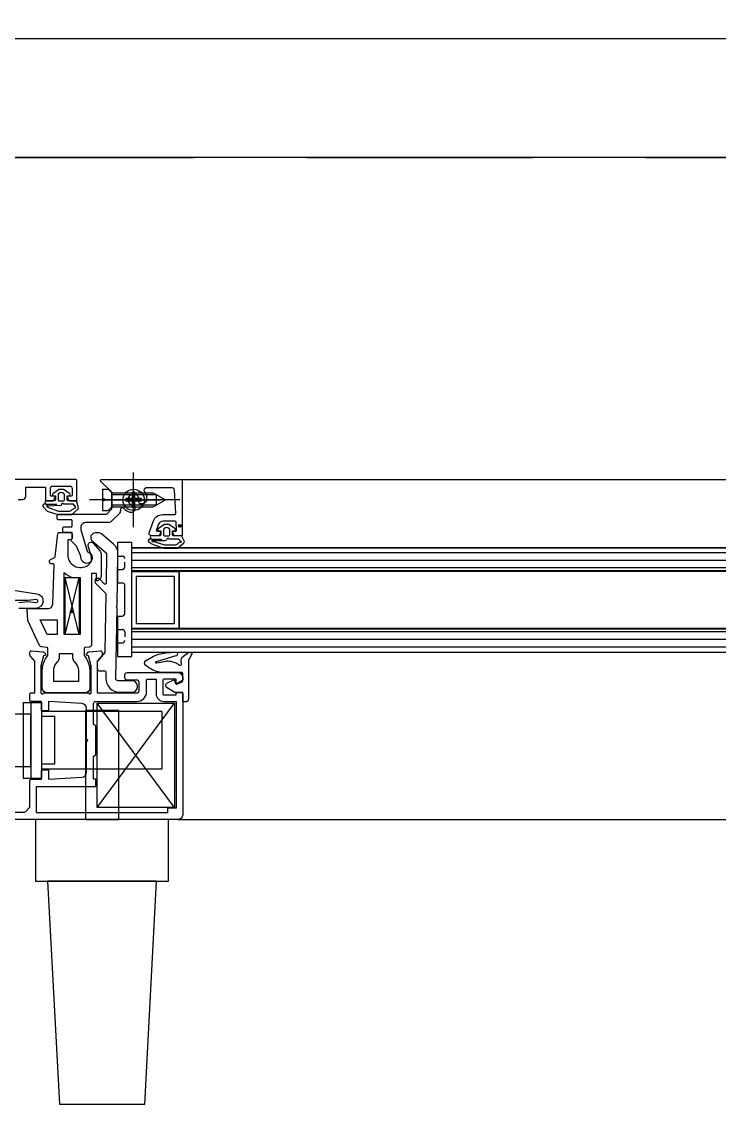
# Model space of a CAD drawing. Header units: inches. Extents: x 21 to 32698, y 13 to 3712.
# Drawn here: x 11889.99 to 11904.7, y 2562.11 to 2584.95 of the extents above; entities that cross this region are included whole.
import ezdxf

# ---------------------------------------------------------------- set-up
doc = ezdxf.new("R2010")
doc.units = ezdxf.units.IN
doc.header["$MEASUREMENT"] = 0
doc.set_wipeout_variables(frame=1)
for name, pattern in [('ACANSTGB', [0.35433070866, 0.15748031496, -0.03937007874, 0.03937007874, -0.03937007874, 0.03937007874, -0.03937007874]), ('AM_ISO08W050', [18, 12, -1.5, 3, -1.5]), ('AM_ISO08W050x2', [9, 6, -0.75, 1.5, -0.75]), ('DOT', [6.349999999999998, 0, -6.349999999999998]), ('IMPORT-HIDDEN2', [47.625, 31.75, -15.875])]:
    doc.linetypes.add(name, pattern=pattern)
for name, color, linetype, lineweight in [('Z_MİM_-KM-BEAM-RAY', 8, 'DOT', 25), ('Z_MİM_-KM-GLAZ', 8, 'Continuous', 25), ('Z_MİM_-KM-GLAZ-1', 8, 'Continuous', 25), ('Z_MİM_-KM-RAY-1', 8, 'IMPORT-HIDDEN2', 25), ('Z_MİM_-KM-WALL-PL', 8, 'Continuous', 25), ('Z_MİM_-KM-WALL-PLASTER', 8, 'Continuous', 25), ('Z_MİM_aksesuar_k', 8, 'Continuous', 25), ('Z_MİM_AM_4N', 8, 'Continuous', 25), ('Z_MİM_AM_7N', 8, 'AM_ISO08W050', 25), ('Z_MİM_fitiller_k', 8, 'Continuous', 25), ('Z_MİM_hatch_k', 8, 'Continuous', 25), ('Z_MİM_PROFIL', 8, 'Continuous', 25), ('Z_MİM_yazı_numara_k', 8, 'Continuous', 25)]:
    doc.layers.add(name, color=color, linetype=linetype, lineweight=lineweight)

# ---------------------------------------------------------------- blocks, each defined once
blk = doc.blocks.new('*U295')
blk.add_wipeout([(-15.00000000051476, 16.500000005396572), (115.00000000017825, 16.5000000058767), (114.9999999998854, -39.99960520701825), (-15.00000000026921, -39.99960520749846)])
at = {"layer": 'Z_MİM_yazı_numara_k'}
h = blk.add_hatch(dxfattribs=at)
h.set_pattern_fill('LINE', color=256, scale=0.0375, angle=225, style=0)
h.set_pattern_definition([(225, (57.93589382064602, -4.70302634392646), (0.0033145630368119, -0.0033145630368119), [])])
edge = h.paths.add_edge_path()
edge.add_arc((-3.386736817335986, -7.761259527642308), 0.0271368228285661, 0, 360)
h = blk.add_hatch(dxfattribs=at)
h.set_pattern_fill('LINE', color=256, scale=0.0375, angle=225, style=0)
h.set_pattern_definition([(225, (60.21572405768164, -6.508091936677367), (0.0033145630368119, -0.0033145630368119), [])])
edge = h.paths.add_edge_path()
edge.add_arc((-5.666567054347979, -9.566325120415042), 0.0271368228285661, 0, 360)
for p, q in [((-5.020858878646322, -6.989391611188678), (-4.900858878650979, -6.989391611188678)), ((-5.020858878646322, -6.989391611188678), (-5.020858878646322, -7.439391611187588)), ((-4.820858878647412, -7.069391611168597), (-4.900858878650979, -6.989391611188678)), ((-4.820858878647412, -7.069391611168597), (-3.950858878652069, -7.069391611168597)), ((-4.820858878647412, -7.069391611168597), (-4.820858878647412, -7.359391611184022)), ((-4.337715304343872, -7.054391611178273), (-4.388715304345168, -7.054391611178273)), ((-4.388715304345168, -7.188891611176571), (-4.388715304345168, -7.054391611178273)), ((-4.337715304343872, -7.188891611176571), (-4.337715304343872, -7.054391611178273)), ((-3.950858878652069, -7.069391611168597), (-3.690858878642756, -7.214391611187223)), ((-4.93749419919186, -7.214391611187223), (-5.020858878646322, -7.189173055810883)), ((-4.93749419919186, -7.214391611187223), (-5.020858878646322, -7.239596183735543)), ((-4.523215304343465, -7.188891611176571), (-4.523215304343465, -7.239891611176047)), ((-4.388715304345168, -7.188891611176571), (-4.523215304343465, -7.188891611176571)), ((-4.388715304345168, -7.239891611176047), (-4.523215304343465, -7.239891611176047)), ((-4.388715304345168, -7.374391611174345), (-4.388715304345168, -7.239891611176047)), ((-4.203215304347395, -7.188891611176571), (-4.337715304343872, -7.188891611176571)), ((-4.337715304343872, -7.374391611174345), (-4.337715304343872, -7.239891611176047)), ((-4.203215304347395, -7.239891611176047), (-4.337715304343872, -7.239891611176047)), ((-4.203215304347395, -7.188891611176571), (-4.203215304347395, -7.239891611176047)), ((-3.950858878652069, -7.359391611184022), (-3.690858878642756, -7.214391611187223)), ((-5.020858878646322, -7.439391611187588), (-4.900858878650979, -7.439391611187588)), ((-4.820858878647412, -7.359391611184022), (-4.900858878650979, -7.439391611187588)), ((-4.820858878647412, -7.359391611184022), (-3.950858878652069, -7.359391611184022)), ((-4.337715304343872, -7.374391611174345), (-4.388715304345168, -7.374391611174345)), ((-4.700837241838597, -8.964391611187224), (-4.600837241840054, -8.964391611187224)), ((-4.550837241838961, -9.61439161118868), (-4.550837241838961, -9.014391611188316)), ((-4.700837241838597, -9.664391611187948), (-4.600837241840054, -9.664391611187948))]:
    blk.add_line(p, q)
at = {"linetype": 'ACANSTGB', "ltscale": 0.01}
for p, q in [((-4.700837241838597, -8.399391611197629), (-4.600837241840054, -8.399391611197629)), ((-4.550837241838961, -8.629391611179003), (-4.550837241838961, -8.449391611196901)), ((-4.700837241838597, -8.679391611178273), (-4.600837241840054, -8.679391611178273)), ((-4.700837241838597, -9.949391611196901), (-4.600837241840054, -9.949391611196901)), ((-4.550837241838961, -9.999391611197993), (-4.550837241838961, -10.17939161117827)), ((-4.700837241838597, -10.22939161117936), (-4.600837241840054, -10.22939161117936))]:
    blk.add_line(p, q, dxfattribs=at)
blk.add_lwpolyline([(-4.700837241838597, -9.664391611187948), (-4.700837241838597, -10.51439161118831), (-4.400837241839326, -10.51439161118831), (-4.400837241839326, -8.11439161118868), (-4.700837241838597, -8.11439161118868), (-4.700837241838597, -8.964391611187224)])
blk.add_circle((-4.363215304356343, -7.214391611187223), 0.225)
for centre, start, end in [((-4.600837241840054, -8.449391611196901), 0, 90), ((-4.600837241840054, -8.629391611179003), 270, 0), ((-4.600837241840054, -9.999391611197993), 0, 90), ((-4.600837241840054, -10.17939161117827), 270, 0)]:
    blk.add_arc(centre, 0.05, start, end, dxfattribs=at)
for centre, start, end in [((-4.600837241840054, -9.014391611188316), 0, 90), ((-4.600837241840054, -9.61439161118868), 270, 0)]:
    blk.add_arc(centre, 0.05, start, end)
at = {"layer": 'Z_MİM_-KM-GLAZ-1'}
for p, q in [((-3.355941462707049, -6.784391611183295), (103.4276899645465, -6.784391611183306)), ((-3.427689964886666, -13.95439161117791), (103.4276899645465, -13.95439161117792))]:
    blk.add_line(p, q, dxfattribs=at)
at = {"layer": 'Z_MİM_-KM-RAY-1', "ltscale": 0.15}
blk.add_lwpolyline([(-15.00000000038381, 5.660711e-09), (115.0000000000127, 5.6606968e-09)], dxfattribs=at)
at = {"layer": 'Z_MİM_aksesuar_k'}
for p, q in [((100.228370364257, -8.224391611196548), (-4.400837241841144, -8.224391611196651)), ((-4.400837241841144, -8.224391611196651), (100.228370364257, -8.224391611196548)), ((-4.400837241839326, -10.42439161119726), (-4.400837241839326, -8.224391611196538)), ((100.228370364257, -8.332556846642543), (-4.400837241841144, -8.332556846642646)), ((100.228370364257, -8.491306846632137), (-4.400837241841144, -8.491306846632241)), ((100.228370364257, -8.650056846647201), (-4.400837241841144, -8.650056846647187)), ((-5.807689964891324, -10.05439161117827), (-5.507689964892051, -8.854391611179368)), ((-5.507689964892051, -10.05439161117827), (-5.807689964891324, -8.854391611179368)), ((100.228370364257, -8.708806846660078), (-4.400837241841144, -8.708806846660181)), ((100.228370364257, -8.724391611196548), (-4.400837241841144, -8.724391611196538)), ((-3.405155652300891, -9.924391611197263), (-3.405155652300891, -8.724391611196538)), ((100.228370364257, -9.924391611197274), (-4.400837241841144, -9.924391611197377)), ((100.228370364257, -9.939976375733746), (-4.400837241841144, -9.939976375733737)), ((100.228370364257, -9.998726375724797), (-4.400837241841144, -9.998726375724901)), ((100.228370364257, -10.15747637571439), (-4.400837241841144, -10.15747637571449)), ((100.228370364257, -10.31622637572945), (-4.400837241841144, -10.31622637572955)), ((-4.400837241841144, -10.42439161119726), (100.228370364257, -10.42439161119727)), ((-5.132449604830981, -13.70058072898244), (-3.502449604826324, -11.50058072898353)), ((-3.502449604826324, -13.70058072898244), (-5.132449604830981, -11.50058072898353))]:
    blk.add_line(p, q, dxfattribs=at)
for points in [[(-5.807689964891324, -8.854391611179368), (-5.507689964892051, -8.854391611179368), (-5.507689964892051, -10.05439161117827), (-5.807689964891324, -10.05439161117827)], [(-3.405155652300891, -9.924391611197263), (-4.400837241839326, -9.924391611197263), (-4.400837241839326, -8.724391611196538), (-3.405155652300891, -8.724391611196538)], [(-3.505155652299436, -9.824391611196901), (-4.300837241838961, -9.824391611196901), (-4.300837241838961, -8.824391611196901), (-3.505155652299436, -8.824391611196901)], [(-3.502449604826324, -13.70058072898244), (-5.132449604830981, -13.70058072898244), (-5.132449604830981, -11.50058072898353), (-3.502449604826324, -11.50058072898353)], [(-4.677689964886667, -11.65439160552044), (-5.377689964887395, -11.65439160552044), (-5.377689964887395, -13.95439160551972), (-4.677689964886667, -13.95439160551972)]]:
    blk.add_lwpolyline(points, close=True, dxfattribs=at)
at = {"layer": 'Z_MİM_AM_4N'}
for p, q in [((-3.886307154507448, -7.10539161117957), (-4.820858878647412, -7.10539161117957)), ((-3.886307154507448, -7.10539161117957), (-3.886307154507448, -7.323391611173049)), ((-3.886307154507448, -7.323391611173049), (-4.820858878647412, -7.323391611173049))]:
    blk.add_line(p, q, dxfattribs=at)
at = {"layer": 'Z_MİM_AM_7N', "linetype": 'AM_ISO08W050x2'}
for p, q in [((-4.363215304356343, -7.789391611187951), (-4.363215304356343, -6.639391611188314)), ((-3.390858878641664, -7.214391611187223), (-5.290858878641301, -7.214391611187223)), ((-4.938215304357072, -7.214391611187223), (-3.788215304357436, -7.214391611187223))]:
    blk.add_line(p, q, dxfattribs=at)
at = {"layer": 'Z_MİM_fitiller_k'}
for p, q in [((-6.687689964872332, -11.48439160554765), (-6.527689964887031, -11.48439160554765)), ((-6.687689964872332, -11.48439160554765), (-6.687689964872332, -13.08439160554802)), ((-6.527689964887031, -11.48439160554765), (-6.527689964887031, -13.08439160554802)), ((-6.527689964887031, -11.48439160554765), (-6.307689964867678, -11.48439160554765)), ((-6.307689964867678, -11.48439160554765), (-6.307689964867678, -13.08439160554802)), ((-3.767689964877718, -11.67439160553907), (-6.307689964867678, -11.67439160553907)), ((-6.027689964887031, -11.78439160554875), (-6.307689964867678, -11.78439160554875)), ((-6.027689964887031, -11.78439160554875), (-6.027689964887031, -12.78439160554875)), ((-3.767689964877718, -11.67439160553907), (-3.767689964877718, -12.89439160553478)), ((-6.027689964887031, -12.78439160554875), (-6.307689964867678, -12.78439160554875)), ((-3.767689964877718, -12.89439160553478), (-6.307689964867678, -12.89439160553478)), ((-6.687689964872332, -13.08439160552437), (-6.527689964863383, -13.08439160552437)), ((-6.687689964872332, -13.08439160554802), (-6.527689964887031, -13.08439160554802)), ((-6.687689964872332, -13.08439160554802), (-6.527689964887031, -13.08439160554802)), ((-6.527689964863383, -13.08439160552437), (-6.307689964867678, -13.08439160552437)), ((-6.527689964887031, -13.08439160554802), (-6.307689964867678, -13.08439160554802)), ((-6.527689964887031, -13.08439160554802), (-6.307689964867678, -13.08439160554802))]:
    blk.add_line(p, q, dxfattribs=at)
for points in [[(-5.762759823543093, -7.216836130755822), (-5.762759823543093, -7.126569131271011), (-5.72274573492359, -7.126569131271011, 0.715975694295998), (-5.710544759715047, -7.09072185377407), (-5.827094768899768, -7.000988853207656, 0.1655176740834616), (-5.839295744039191, -6.996836130738286), (-5.936223900927871, -6.996836130738286, 0.1655176740834594), (-5.948424876089119, -7.000988853207656), (-6.064974885252013, -7.09072185377407, 0.7159756942959975), (-6.05277391004347, -7.126569131271011), (-6.012759823543093, -7.126569131271011), (-6.012759823543093, -7.216836130755822, -0.414213562373761), (-6.032759823538071, -7.236836130750802), (-6.212759823542, -7.236836130750802, 0.4142135623730951), (-6.232759823538799, -7.256836130747601, 0.4142135623726955), (-6.182759823537707, -7.306836130746872), (-6.006582011543287, -7.30334419268, -0.1174482173098005), (-5.991481181215931, -7.306940937691236, -0.4006050445709274), (-6.009588167005857, -7.314886312184157, -0.0538558474969487), (-6.039484537886892, -7.314252569338336, 0.0006343350210416), (-6.039609229917913, -7.314275960015931), (-6.235569857064547, -7.303507040391181, 0.7702234241018636), (-6.26248498773566, -7.365742047035367), (-6.182793099693298, -7.449365854306947), (-5.960659899032179, -7.523204261480699), (-5.668303959704643, -7.520720571230397), (-5.543846867307364, -7.418271166223334, 0.2183144970098696), (-5.526477523711945, -7.380386601245831), (-5.562759823542363, -7.256836130747601, 0.4142135623729287), (-5.582759823537343, -7.236836130750802), (-5.742759823548111, -7.236836130750802, -0.4142135623727621)], [(-5.860826408052162, -7.065763260818116, 0.2923544271904933), (-5.914693235867162, -7.065763260561637), (-5.943533189063598, -7.084202235888356, 0.2558587844405164), (-5.952759823556333, -7.101052594787674), (-5.952759823556333, -7.216836130755822, 0.4142135623735947), (-5.932759823537707, -7.236836130750802), (-5.842759823546657, -7.236836130750802, 0.4142135623729287), (-5.822759823551677, -7.216836130755822), (-5.822759823551677, -7.101052593832704, 0.2558587826855968), (-5.831986457927995, -7.084202235002508)], [(-6.188287241737269, -7.358478872707549), (-6.142846886095867, -7.38362779370253), (-5.94923513033791, -7.453104677142603), (-5.712872755484568, -7.451096676473737, 0.1774617136563931), (-5.680666855401796, -7.438983045632981), (-5.664229106674611, -7.424824917359713, -0.0760223157008063), (-5.596209514495058, -7.386214591839219, 0.3462781358712649), (-5.58495925488387, -7.361608163148033, -0.0005234067189328), (-5.584939162856243, -7.361632299141987, -0.025659009981974), (-5.596477523729845, -7.351074099142338), (-5.632759823538434, -7.306836130746872), (-5.813493904452116, -7.306836130746872, -0.1962615682788122), (-5.848486615070214, -7.292550416474099, 0.664494697737288), (-5.882483699317162, -7.306836130746872), (-5.882483699317162, -7.327921198724638, -0.3760320021622876), (-5.929331463021297, -7.335415063773311), (-6.150075186536922, -7.345275449099048, -0.2193720814074576), (-6.170971738389197, -7.339379520315545, 1.523095922870961)], [(-3.541212165011528, -7.95439161117791), (-3.541212165011528, -7.864124611716746), (-3.501198076368381, -7.864124611716746, 0.715975694295998), (-3.488997101183484, -7.828277334196157), (-3.605547110344558, -7.738544333629747, 0.1655176740834616), (-3.617748085483981, -7.734391611184022), (-3.714676242396308, -7.734391611184022, 0.1655176740834594), (-3.72687721753391, -7.738544333629747), (-3.843427226696802, -7.828277334196157, 0.7159756942959975), (-3.831226251511906, -7.864124611716746), (-3.791212165011528, -7.864124611716746), (-3.791212165011528, -7.95439161117791, -0.414213562373761), (-3.811212165006508, -7.974391611196536), (-3.991212165010438, -7.974391611196536, 0.4142135623730951), (-4.011212165005416, -7.994391611193336, 0.4230581993031068), (-3.961187955461354, -8.043781189571732), (-3.799925835621252, -8.044391611192609, 0.1962615682786721), (-3.781027611978061, -8.040682616176113, -0.661043752728607), (-3.789131409330366, -8.054985288365044, 0.1480780811280966), (-3.817936879353509, -8.051808049784071, 0.0006343350210416), (-3.81806157138635, -8.051831440438022), (-4.014022198532983, -8.041062520836919, 0.7702234241018636), (-4.040937329180451, -8.103297527457457), (-3.948383166040001, -8.15863651488688), (-3.726249965400711, -8.232474922060632), (-3.433894026051347, -8.22999123183216), (-3.309436933654068, -8.127541826803267, 0.2183144970098696), (-3.292067590080478, -8.089657261825764), (-3.341212165010801, -7.994391611193336, 0.4142135623729287), (-3.361212165005781, -7.974391611196536), (-3.52121216501473, -7.974391611196536, -0.4142135623727621)], [(-3.639278749496951, -7.803318741263852, 0.2923544271904933), (-3.693145577311951, -7.803318740983726), (-3.721985530508391, -7.821757716310442, 0.2558587844405164), (-3.731212165001123, -7.838608075233409), (-3.731212165001123, -7.95439161117791, 0.4142135623735947), (-3.711212165006145, -7.974391611196536), (-3.621212165015093, -7.974391611196536, 0.4142135623729287), (-3.601212164996468, -7.95439161117791), (-3.601212164996468, -7.83860807427844, 0.2558587826855968), (-3.610438799396433, -7.821757715426413)], [(-3.965519552286423, -8.092670209143748), (-3.915292078167111, -8.10124797618299), (-3.714825196684613, -8.162375337720716), (-3.478462821854917, -8.160367337053671, 0.1774617136563931), (-3.44625692174668, -8.14825370623474), (-3.429819173044961, -8.134095577939647, -0.2035105820344177), (-3.363084356398758, -8.102615595838857, 0.7326565381488181), (-3.357003142293251, -8.095150345863644, 0.4103633607472749), (-3.363724157265096, -8.090351844482925, 0.4164829174914815), (-3.372194789493731, -8.086936101641173), (-3.411212165006871, -8.044391611192609), (-3.591946245920553, -8.044391611192609, -0.1962615682788122), (-3.626938956515004, -8.030105896896186, 0.664494697737288), (-3.660936040761952, -8.044391611192609), (-3.669023052747433, -8.058145093402329, -0.219093089368458), (-3.742566548757166, -8.07809911663388), (-3.905968825058153, -8.075999999602557, -0.1387799835672536), (-3.964907453213526, -8.071443575827272, 1.356329022827827)], [(-3.207689964869131, -11.41439161118795, -0.4142135623730673), (-3.267689964877718, -11.47439161119653), (-3.307689964869496, -11.47439161119653, -0.4142135623734279), (-3.327689964888122, -11.45439161117791), (-3.327689964888122, -11.27439161119763), (-3.482330981018094, -11.27439161119763, -0.1316524975875845), (-3.492330981027406, -11.27171211926905), (-3.654621090348882, -11.17801388096812, -0.6040521097204682), (-3.650417105160158, -11.07188072560528), (-3.526847311370147, -11.01303796665523, -0.4424258315573815), (-3.499454787332068, -11.02425477415998), (-3.476597913708246, -11.0870535183203, 0.4400105308906695), (-3.449351696068332, -11.09833927121688), (-3.339237599637271, -11.04699222477755, 0.2914734195865784), (-3.327689964888122, -11.02886606904029), (-3.327689964888122, -10.87439161119799, 0.4142135623734697), (-3.347689964883102, -10.85439161117936), (-3.774179883934265, -10.85439161117936, -0.046126664797207), (-3.79251319549985, -10.85269669592161, -0.13085126301717), (-4.113064235058118, -10.6999822335765, -0.4642723457630474), (-4.112757501243321, -10.6083160345879), (-3.979488945757111, -10.53159416878769, -0.1138896571696585), (-3.678330943830586, -10.43990035548084), (-3.481385313560167, -10.42633871501128, -0.9163311740184571), (-3.469001771001785, -10.50506630027483), (-3.884679348235295, -10.62884447399663, 2.027799401989391), (-3.88120638467808, -10.64854062907214), (-3.674490186785988, -10.61209098603284, -0.1095178116833982), (-3.587996742226096, -10.61586737136529), (-3.496105501944838, -10.640489554984, -0.1368445709265192), (-3.403592505053893, -10.69516766888226, 0.7761579852759907), (-3.352986748195688, -10.66657668738297, -0.1772789023830615), (-3.34098787345465, -10.52959947604357), (-3.201390343885576, -10.42747304313524, -0.0882165372835099), (-3.195101914232508, -10.42439161119726), (-3.184061100198959, -10.42439161119726, -0.0339981501555236), (-3.181506886523493, -10.42531709251669), (-3.144262666190115, -10.44175278353212, -0.4524246970244377), (-3.135227165817923, -10.47040619421567), (-3.207689964869131, -10.59013045860591)]]:
    blk.add_lwpolyline(points, format="xyb", close=True, dxfattribs=at)
for points in [[(-6.779398497152214, -9.376643943271104), (-6.589461623461829, -9.356680773429602), (-6.414322642171098, -9.375088622115056, 1.054490106067112), (-6.407796349916679, -9.315632458587046), (-6.589461623461829, -9.334489531580386, -0.0261859215692513), (-6.610367316128757, -9.335585152495682), (-7.557689964891324, -9.335585152495682, 0.4142135623730862)], [(-7.609400542572983, -9.007216031428452), (-6.406840694304263, -9.192011662384159, -0.9384669523134814), (-6.431600484907902, -9.50439161096982), (-6.779398497152214, -9.50439161096982, -0.9999999999999998)]]:
    blk.add_lwpolyline(points, format="xyb", dxfattribs=at)
for points in [[(-7.427689964886667, -11.73439160554766), (-7.427689964886667, -12.83439160554802), (-6.527689964887031, -12.83439160554802), (-6.527689964887031, -11.73439160554766)], [(-6.427689964886667, -13.95439160551972), (-6.427689964886667, -15.25439160552081), (-3.627689964887395, -15.25439160552081), (-3.627689964887395, -13.95439160551972)], [(-6.177689964886667, -15.25439160552081), (-5.927689964886667, -19.95439160551972), (-4.127689964887395, -19.95439160551972), (-3.877689964887395, -15.25439160552081)]]:
    blk.add_lwpolyline(points, close=True, dxfattribs=at)
at = {"layer": 'Z_MİM_hatch_k'}
for points in [[(-5.389433079730223, -10.32446771722423, 0.3888787318528796), (-5.40768996486804, -10.34439161117005), (-5.40768996486804, -10.48212665668505, 0.1750456677892529), (-5.403074580272003, -10.49490607799633, -0.1750456678040812), (-5.287689964872696, -10.81439161118759), (-5.287689964872696, -11.18439161118293, -0.4142135623730744), (-5.387689964873061, -11.28439161118329), (-6.187689964874151, -11.28439161118329, -0.4142135623730534), (-6.287689964872697, -11.18439161118293), (-6.287689964872697, -10.81439161118759, -0.175045667802985), (-6.172305349497037, -10.49490607799633, 0.1750456678098557), (-6.167689964877354, -10.48212665668505), (-6.167689964877354, -10.34439161117005, 0.3888787318528708), (-6.185946850016988, -10.32446771722423), (-6.302795853773203, -10.31424475405036, -0.267949192431423), (-6.343753455979821, -10.28556593223219), (-6.589990242038766, -9.757509440507405), (-6.606193871684807, -9.525786740656242, -0.4348123749606509), (-6.586242590685286, -9.504391611179004), (-6.167689964877354, -9.504391611179004, 0.4142135623731366), (-6.067689964878808, -9.40439161117864), (-6.039177245069367, -8.586828998055339, 0.4504671536907776), (-6.059028168096118, -8.564391611187588), (-6.08936618241023, -8.564391611187588, -0.7914183192452735), (-6.111726862172871, -8.469670251637567), (-6.028704516291327, -8.428159078674058, 0.2513447588947056), (-6.017797865164537, -8.412707921719615), (-5.95754088792455, -7.921954224302666, -0.3788661086959388), (-5.937689964874151, -7.904391611178637), (-5.707689964892778, -7.904391611178637, -0.4142135623731785), (-5.657689964891687, -7.95439161117791), (-5.657689964891687, -8.004391611179003, -0.4142135623730951), (-5.707689964892778, -8.054391611178273), (-5.727689964887757, -8.054391611178273, 0.4142135623731991), (-5.747689964882737, -8.074391611196901), (-5.747689964882737, -8.40739643531559, 0.0525781763347689), (-5.745490570277977, -8.42825408577663, 0.6417532208680469), (-5.268036190378551, -8.534804178516406, 0.1637529568012108), (-5.247689964882738, -8.474345298225657), (-5.247689964882738, -8.43565472094086, 0.0704502144376241), (-5.249655696778063, -8.421772751069497), (-5.31922491174555, -8.18104997502813, -0.8106467724723248), (-5.215621123421441, -8.12582435460898), (-5.071085520557971, -8.298075178565327, -0.1763269807082119), (-5.047689964882009, -8.362353939513909), (-5.047689964882009, -8.831965204326465, -0.1989123673797938), (-5.062334625823496, -8.867320543386072), (-5.113547829263551, -8.91853374680248, -0.6681786379181335), (-5.147689964882373, -8.904391611178639), (-5.147689964882373, -8.764391611188316), (-5.247689964882738, -8.764391611188316), (-5.247689964882738, -10.26625024284838, -0.3888787318532396), (-5.293332177754563, -10.31605997774566)], [(-5.645348034709967, -8.854391611179368), (-5.487689964873425, -8.854391611179368), (-5.487689964873425, -10.05439161117827), (-5.827689964888121, -10.05439161117827), (-5.827689964888121, -8.746140816805548, 0.1052949977747392)], [(-5.647689964882373, -10.45439161117791), (-5.647689964882373, -10.54606345388855, 0.2134217652836692), (-5.614356631533155, -10.62059905314525, -0.2134217652836652), (-5.527689964887031, -10.81439161118759), (-5.527689964887031, -11.04439161116896), (-6.047689964882009, -11.04439161116896), (-6.047689964882009, -10.81439161118759, -0.2134217652836644), (-5.961023298212238, -10.62059905314525, 0.2134217652837746), (-5.927689964886667, -10.54606345388855), (-5.927689964886667, -10.45439161117791)], [(-3.887689964873061, -11.30439161117827, 0.4142135623730712), (-3.727689964887758, -11.46439161118722), (-3.467689964878444, -11.46439161118722), (-3.467689964878444, -13.71439161118722), (-3.647689964882373, -13.71439161118722), (-3.647689964882373, -13.81439161118759), (-6.40768996486804, -13.81439161118759), (-6.40768996486804, -13.254391611179), (-5.207689964869132, -13.254391611179), (-5.15768996486804, -13.254391611179), (-5.15768996486804, -13.10439161117936), (-5.207689964869132, -13.10439161117936), (-5.207689964869132, -12.62439161119799), (-5.15768996486804, -12.58439161118257), (-5.15768996486804, -11.98439161118402), (-5.207689964869132, -11.9443916111686), (-5.207689964869132, -11.51439161118831, -0.4142135623730951), (-5.15768996486804, -11.46439161118722), (-4.297689964882009, -11.46439161118722, 0.4142135623730951), (-4.087689964873788, -11.254391611179), (-4.087689964873788, -11.01439161118831, -0.4142135623735947), (-4.067689964878808, -10.99439161116969), (-3.887689964873061, -10.99439161116969)], [(-5.207689964869132, -11.51439161118831, -0.4142135623730951), (-5.15768996486804, -11.46439161118722), (-4.297689964882009, -11.46439161118722, 0.4142135623730951), (-4.087689964873788, -11.254391611179), (-4.087689964873788, -11.01439161118831, -0.4142135623732617), (-4.067689964878808, -10.99439161116969), (-3.887689964873061, -10.99439161116969), (-3.887689964873061, -11.30439161117827, 0.4142135623732376), (-3.727689964887758, -11.46439161118722), (-3.467689964878444, -11.46439161118722), (-3.467689964878444, -13.71439161118722), (-3.647689964882373, -13.71439161118722), (-3.647689964882373, -13.81439161118759), (-6.40768996486804, -13.81439161118759), (-6.40768996486804, -13.254391611179), (-5.207689964869132, -13.254391611179), (-5.15768996486804, -13.254391611179), (-5.15768996486804, -13.10439161117936), (-5.207689964869132, -13.10439161117936), (-5.207689964869132, -12.62439161119799), (-5.15768996486804, -12.58439161118257), (-5.15768996486804, -11.98439161118402), (-5.207689964869132, -11.9443916111686)], [(-3.887689964873061, -11.30439161117827, 0.4142135623730712), (-3.727689964887758, -11.46439161118722), (-3.467689964878444, -11.46439161118722), (-3.467689964878444, -13.71439161118722), (-3.647689964882373, -13.71439161118722), (-3.647689964882373, -13.81439161118759), (-6.40768996486804, -13.81439161118759), (-6.40768996486804, -13.254391611179), (-5.207689964869132, -13.254391611179), (-5.15768996486804, -13.254391611179), (-5.15768996486804, -13.10439161117936), (-5.207689964869132, -13.10439161117936), (-5.207689964869132, -12.62439161119799), (-5.15768996486804, -12.58439161118257), (-5.15768996486804, -11.98439161118402), (-5.207689964869132, -11.9443916111686), (-5.207689964869132, -11.51439161118831, -0.4142135623730951), (-5.15768996486804, -11.46439161118722), (-4.297689964882009, -11.46439161118722, 0.4142135623730951), (-4.087689964873788, -11.254391611179), (-4.087689964873788, -11.01439161118831, -0.4142135623735947), (-4.067689964878808, -10.99439161116969), (-3.887689964873061, -10.99439161116969)]]:
    blk.add_lwpolyline(points, format="xyb", close=True, dxfattribs=at)
for points in [[(-4.947821870404368, -10.97433041331531, 0.4193348017583922), (-4.657866038805877, -11.26939161116932), (-4.397689964882373, -11.26939161116932, 1), (-4.397689964882373, -11.02939161117864), (-4.687866038810169, -11.02939161117864, -0.4193348017583948), (-4.737858423572106, -10.97851899086707), (-4.712037402885471, -9.499233706432264, 0.1989123673798878), (-4.717647560783006, -9.484991490884553), (-4.73267123718324, -9.469434018523303), (-4.717113764843816, -9.454410342124884, 0.1989123673796257), (-4.711009978344009, -9.440372594257482), (-4.692002493100516, -8.351434493644756, 0.2262768982550233), (-4.784838115312594, -8.14772531278139), (-5.040991422863952, -7.932787166859256, 0.1763269807085417), (-5.105270183836181, -7.909391611183295), (-5.167499136905462, -7.909391611183295, 0.70020753820972), (-5.231777897877691, -8.085996055508064), (-4.939107141648491, -8.331575979103931, -0.2262768982549887), (-4.931965939937072, -8.347245916116648), (-4.942912731696195, -8.974387195843505, -0.6618855611954743), (-4.977051821215353, -8.98818028336062), (-5.078266900247398, -8.886965204306748, 0.9999999999999495), (-5.163119713990454, -8.971818018049802), (-4.952649421971726, -9.182288310068527, -0.2034522994236907), (-4.946794603700253, -9.196779493844572), (-4.968164596524728, -10.42106556326324, -0.1709581491718292), (-4.972797124837596, -10.43352020312703), (-5.116101028866978, -10.60548488795574, 0.1754523787612648), (-5.127689964887394, -10.63749410793933), (-5.127689964887394, -10.76939161116932, 0.4142135623731951), (-5.077689964888121, -10.8193916111686), (-4.967689964878445, -10.8193916111686, -0.4142135623729288), (-4.947689964883466, -10.83939161118722), (-4.947689964883466, -10.98949566371446)], [(-7.677689964886667, -13.79439161116896), (-6.663764059128879, -13.79439161116896, 0.2005918409503813), (-6.635297659322532, -13.78249257350943), (-6.547689964882009, -13.69374558939306), (-6.547689964882009, -13.12439161119799, -0.4142135623733866), (-6.527689964887031, -13.10439161117936), (-6.307689964869495, -13.10439161117936), (-6.307689964869495, -12.90439161117864), (-6.15768996486804, -12.90439161117864), (-6.15768996486804, -13.10439161117936), (-5.451452136254373, -13.06025174688328, 0.3960474615045866), (-5.357689964868768, -12.9604464890417), (-5.357689964868768, -12.31439161118759), (-5.327689964888121, -12.28439161118329), (-5.357689964868768, -12.254391611179), (-5.357689964868768, -11.60833673332489, 0.3960474615045024), (-5.451452136254373, -11.50853147548331), (-6.15768996486804, -11.46439161118722), (-6.15768996486804, -11.66439161118795), (-6.307689964869495, -11.66439161118795), (-6.307689964869495, -11.46439161118722), (-6.527689964887031, -11.46439161118722, -0.4142135623743854), (-6.547689964882009, -11.4443916111686), (-6.547689964882009, -11.30439161117827, -0.4142135623731785), (-6.527689964887031, -11.28439161118329), (-6.447689964883466, -11.28439161118329), (-6.447689964883466, -10.61437611339896), (-6.540736603275945, -10.50272014732216, -0.1754523787637969), (-6.547689964882009, -10.48351461533274), (-6.547689964882009, -10.42439161119726, -0.4400105308908726), (-6.515075292605614, -10.3945057702458), (-6.274879743536075, -10.41552015780142, -0.1763269807102946), (-6.262480722767577, -10.42130191614522), (-6.223439781697379, -10.46034285719177, -0.5731460964762374), (-6.23241771483299, -10.49366868657306), (-6.260573050221863, -10.50121288595072), (-6.317689964878808, -10.7143761133975), (-6.317689964878808, -11.27439161119763, 0.8430389971046675), (-6.259405693625012, -11.28439161118329), (-5.315974236120381, -11.28439161118329, 0.843038997099725), (-5.257689964868403, -11.27439161119763), (-5.257689964868403, -10.7143761133975), (-5.314806879525348, -10.50121288595072), (-5.34296221493787, -10.49366868657306, -0.5731460964500094), (-5.351940148048014, -10.46034285719177), (-5.312899207001463, -10.42130191614522, -0.1763269807094836), (-5.300500186234785, -10.41552015780142), (-5.060304637165245, -10.3945057702458, -0.4400105308894401), (-5.027689964887031, -10.42439161119726), (-5.027689964887031, -10.48351461533274, -0.1754523787632294), (-5.034643326494914, -10.50272014732216), (-5.127689964887394, -10.61437611339896), (-5.127689964863748, -11.28439161118329), (-4.297689964882009, -11.28439161118329, 0.4142135623730951), (-4.247689964882738, -11.23439161118402), (-4.247689964882738, -11.06439161118759, 0.4142135623730951), (-4.297689964882009, -11.01439161118831), (-4.497689964882738, -11.01439161118831, -0.4142135623731117), (-4.547689964882009, -10.96439161118722), (-4.547689964882009, -10.90439161117864, -0.4142135623731117), (-4.497689964882738, -10.85439161117936), (-3.427689964886666, -10.85439161117936, -0.4142135623730453), (-3.327689964888122, -10.95439161117791), (-3.327689964888122, -11.00665658428077, -0.2679491924312232), (-3.337689964873788, -11.02397709232535), (-3.437689964874151, -11.08171211925581, -0.5773502691897316), (-3.467689964878444, -11.06439161118759), (-3.467689964878444, -10.99439161116969), (-3.727689964887758, -10.99439161116969, 0.4142135623730534), (-3.747689964882737, -11.01439161118831), (-3.747689964882737, -11.30439161117827, 0.4142135623736778), (-3.727689964887758, -11.3243916111969), (-3.467689964878444, -11.3243916111969), (-3.467689964878444, -11.29439161116896, -0.4142135623736778), (-3.447689964883466, -11.27439161119763), (-3.347689964883102, -11.27439161119763, -0.4142135623727207), (-3.327689964888122, -11.29439161116896), (-3.327689964888122, -13.85439161117936, -0.4142135623733615), (-3.427689964886666, -13.95439161117791), (-8.337689964873787, -13.95439161117791, -0.4142135623730534)]]:
    blk.add_lwpolyline(points, format="xyb", dxfattribs=at)
blk.add_lwpolyline([(-6.331296485735946, -9.74439161116969), (-5.977689964887757, -9.74439161116969), (-5.977689964887757, -10.05439161117827), (-6.186741111710943, -10.05439161117827)], close=True, dxfattribs=at)
at = {"layer": 'Z_MİM_PROFIL'}
for points in [[(-6.797689964882009, -7.20439161117791), (-6.697689964883466, -7.20439161117791, 0.4142135623726511), (-6.637689964873061, -7.144391611192972), (-6.637689964873061, -6.944391611192243), (-6.237689964873425, -6.944391611192243, -0.4142135623730951), (-6.217689964878445, -6.964391611187223), (-6.217689964878445, -7.234391611205849), (-6.080934786172293, -7.234391611205849, 0.3129018860482418), (-6.034101176708644, -7.201901980253737), (-6.018956521087602, -7.161395758806959, 0.5233430778441271), (-6.037689964872697, -7.134391611207306), (-6.097689964883102, -7.134391611207306, -0.4142135623730951), (-6.11768996487808, -7.114391611188678), (-6.11768996487808, -6.974391611196536, -0.4142135623731284), (-6.067689964878808, -6.924391611197264), (-5.707689964869133, -6.924391611197264, -0.4142135623730951), (-5.65768996486804, -6.974391611196536), (-5.65768996486804, -7.114391611188678, -0.4142135623730951), (-5.677689964886667, -7.134391611207306), (-5.737689964873425, -7.134391611207306, 0.5233430778444143), (-5.75642340865852, -7.161395758806959), (-5.741278753037478, -7.201901980253737, 0.3129018860482934), (-5.69444514357383, -7.234391611205849), (-5.557689964869495, -7.234391611205849), (-5.557689964869495, -6.804391611178273, 0.4142135623730951), (-5.577689964888121, -6.784391611206943), (-10.33769090194619, -6.784391611206943, 0.414213562373428)], [(-5.655961413243857, -7.654382351969601, 0.4142433786329337), (-5.675961413146067, -7.634380316010704), (-5.950831514741365, -7.634380316010704, -0.4142135623730951), (-5.970831514759992, -7.614380316013907), (-5.970831514759992, -7.53438031601034, -0.4142135623729287), (-5.950831514741365, -7.514380316015362), (-4.942633293434481, -7.514380316015362, 0.1989123673796174), (-4.921420089998718, -7.505593519445014), (-4.829645675215942, -7.413819104664057, 0.198912367379658), (-4.820858878647412, -7.392605901228293), (-4.820858878647412, -7.235604814622987), (-4.79964567521165, -7.214391611187223), (-4.820858878647412, -7.193178407751459), (-4.820858878647412, -7.055032308095164), (-5.057357439962288, -6.818533746802116, -0.6681786379339792), (-5.043215304338446, -6.784391611183295), (-3.355941462707049, -6.784391611183295, -0.4142135623730951), (-3.335941462712071, -6.804391611178273), (-3.335941462712071, -7.974391611196536), (-3.472696641394576, -7.974391611196536, -0.3129018860470288), (-3.519530250858223, -7.941901980244423), (-3.534674906479267, -7.901395758797647, -0.5233430778291593), (-3.515941462694171, -7.874391611197992), (-3.476538169830746, -7.874391611197992, 0.4296339059746827), (-3.456565579148444, -7.853344892055232), (-3.465474901631749, -7.683344892060617, 0.3989595459684347), (-3.48544749231587, -7.664391611187951), (-3.746796003895723, -7.664391611187951, 0.3152987888801288), (-3.840765265984373, -7.730189596859402), (-3.883481399207084, -7.847551208313219, 0.5205670505507558), (-3.864687546789355, -7.874391611197992), (-3.815941462693444, -7.874391611197992, -0.5233430778235496), (-3.797208018908348, -7.901395758797647), (-3.812352674529392, -7.941901980244423, -0.3129018860450643), (-3.859186283993038, -7.974391611196536), (-3.985941462711706, -7.974391611196536, -0.5205670505517836), (-4.032926093745118, -7.907290604009162), (-3.941459274134103, -7.655987582516885, -0.3152987888790126), (-3.753520749978633, -7.524391611197629), (-3.494880892596484, -7.524391611197629, 0.4296339059746827), (-3.474908301890535, -7.503344892056688), (-3.500670398077999, -7.01177481338162, 0.3989595459725923), (-3.550601874809216, -6.964391611187223), (-4.094468211387719, -6.964391611187223, 0.6167473775737498), (-4.134579717790983, -7.044242357460447, -0.0842855562736752), (-4.091234696939863, -7.129235582773602, -0.076002764088145), (-4.088950592982654, -7.144175236879148), (-4.088950592982654, -7.19429514182046, -0.4358026578042205), (-4.188683215299533, -7.301602948873537), (-4.210339244786154, -7.301602948873537, -0.50492708273695), (-4.24855825968916, -7.249800114424926, 2.811597421677889), (-4.374669912229363, -7.333843659933322, -0.3419987130984023), (-4.338980581243959, -7.367403630909378), (-4.335395907592101, -7.390036369577487, -0.544204601618621), (-4.435414326824683, -7.479744774216655, -0.1483543887795665), (-4.570681916833563, -7.394898133721638, 0.6935635662411609), (-4.640858878665311, -7.421153627938096), (-4.640858878665311, -7.438169393080882, -0.1989123673795876), (-4.670148200546464, -7.508880071200096), (-4.826363817956007, -7.665095688633285, -0.1989418209247897), (-4.897085829037677, -7.69438500986142), (-5.375998666862868, -7.694330734897433, 0.4142169398858333), (-5.476009999289089, -7.794320554470672), (-5.476012285476826, -7.816778698585024, 0.0699239149651193), (-5.472141578751688, -7.844341719846837), (-5.343694325169052, -8.29248220137923, 0.253074278143353), (-5.317070178714856, -8.319672431840427, -2.106030981594511), (-5.471980099826396, -8.422595780433753, 0.1254158170882538), (-5.474967204365383, -8.403067124003414), (-5.565528155821083, -8.189651649721768), (-5.67186354441037, -8.083292156548836, -0.4142135623725062), (-5.671860338961777, -8.055007885486688), (-5.661859205742075, -8.045009018851474, 0.1989123673772881), (-5.655999738681201, -8.03086754716604), (-5.655986853669674, -7.904293338859119), (-5.835982842538213, -7.904272940007999, -0.4141803693131625), (-5.855980575950525, -7.884272940127615), (-5.855980575950525, -7.804391611178273, -0.4142135623730951), (-5.835980575955544, -7.784391611183295), (-5.675990285799342, -7.784391611183295, 0.4142135623732617), (-5.655990285780718, -7.764391611188314), (-5.655990285780718, -7.653306038302602)]]:
    blk.add_lwpolyline(points, format="xyb", dxfattribs=at)
at = {"layer": 'Z_MİM_yazı_numara_k'}
for centre in [(-3.386736817335986, -7.761259527642308), (-5.666567054347979, -9.566325120415042)]:
    blk.add_circle(centre, 0.0271368228285661, dxfattribs=at)
blk = doc.blocks.new('-KM_Kiriş İzi-1K')
at = {"layer": 'Z_MİM_-KM-BEAM-RAY'}
blk.add_line((1979.999542236328, 1600.000858306884), (2679.998874664307, 1600.000858306884), dxfattribs=at)

msp = doc.modelspace()

# ---------------------------------------------------------------- block references
at = {"layer": 'Z_MİM_-KM-GLAZ', "ltscale": 1.5}
msp.add_blockref('*U295', (11896.71292419781, 2582.083724848142), dxfattribs=at)

# ---------------------------------------------------------------- next in the draw order: linework, layer by layer
at = {"layer": 'Z_MİM_-KM-WALL-PL'}
msp.add_lwpolyline([(11341.71380157811, 1162.158650810004), (11341.71380157811, 982.0831087493367), (12831.71488399846, 982.0831087493367), (12831.71488399846, 2582.084265079445), (9041.714802936143, 2582.084265079445), (9041.714802936143, 1637.083233919091), (9331.714049533435, 1637.083233919091), (9331.714049533435, 982.0831087493367), (10641.71387310369, 982.0831009268891), (10641.71387310369, 1161.831515063127)], dxfattribs=at)
at = {"layer": 'Z_MİM_-KM-WALL-PLASTER'}
msp.add_lwpolyline([(11339.21380157811, 1162.158650810004), (11339.21380157811, 979.5831087493366), (12834.21488399846, 979.5831087493366), (12834.21488399846, 2584.584265079445), (9039.214802936147, 2584.584265079445), (9039.214802936147, 1634.583233919091), (9329.214049533437, 1634.583233919091), (9329.214049533437, 979.5831087642651), (10644.21387310369, 979.5831009119607), (10644.21387310369, 1161.831515063127)], dxfattribs=at)

# ---------------------------------------------------------------- next in the draw order: block references
at = {"layer": 'Z_MİM_-KM-BEAM-RAY'}
msp.add_blockref('-KM_Kiriş İzi-1K', (9331.714049533442, 982.0831087493367), dxfattribs=at)

doc.saveas('drawing.dxf')
